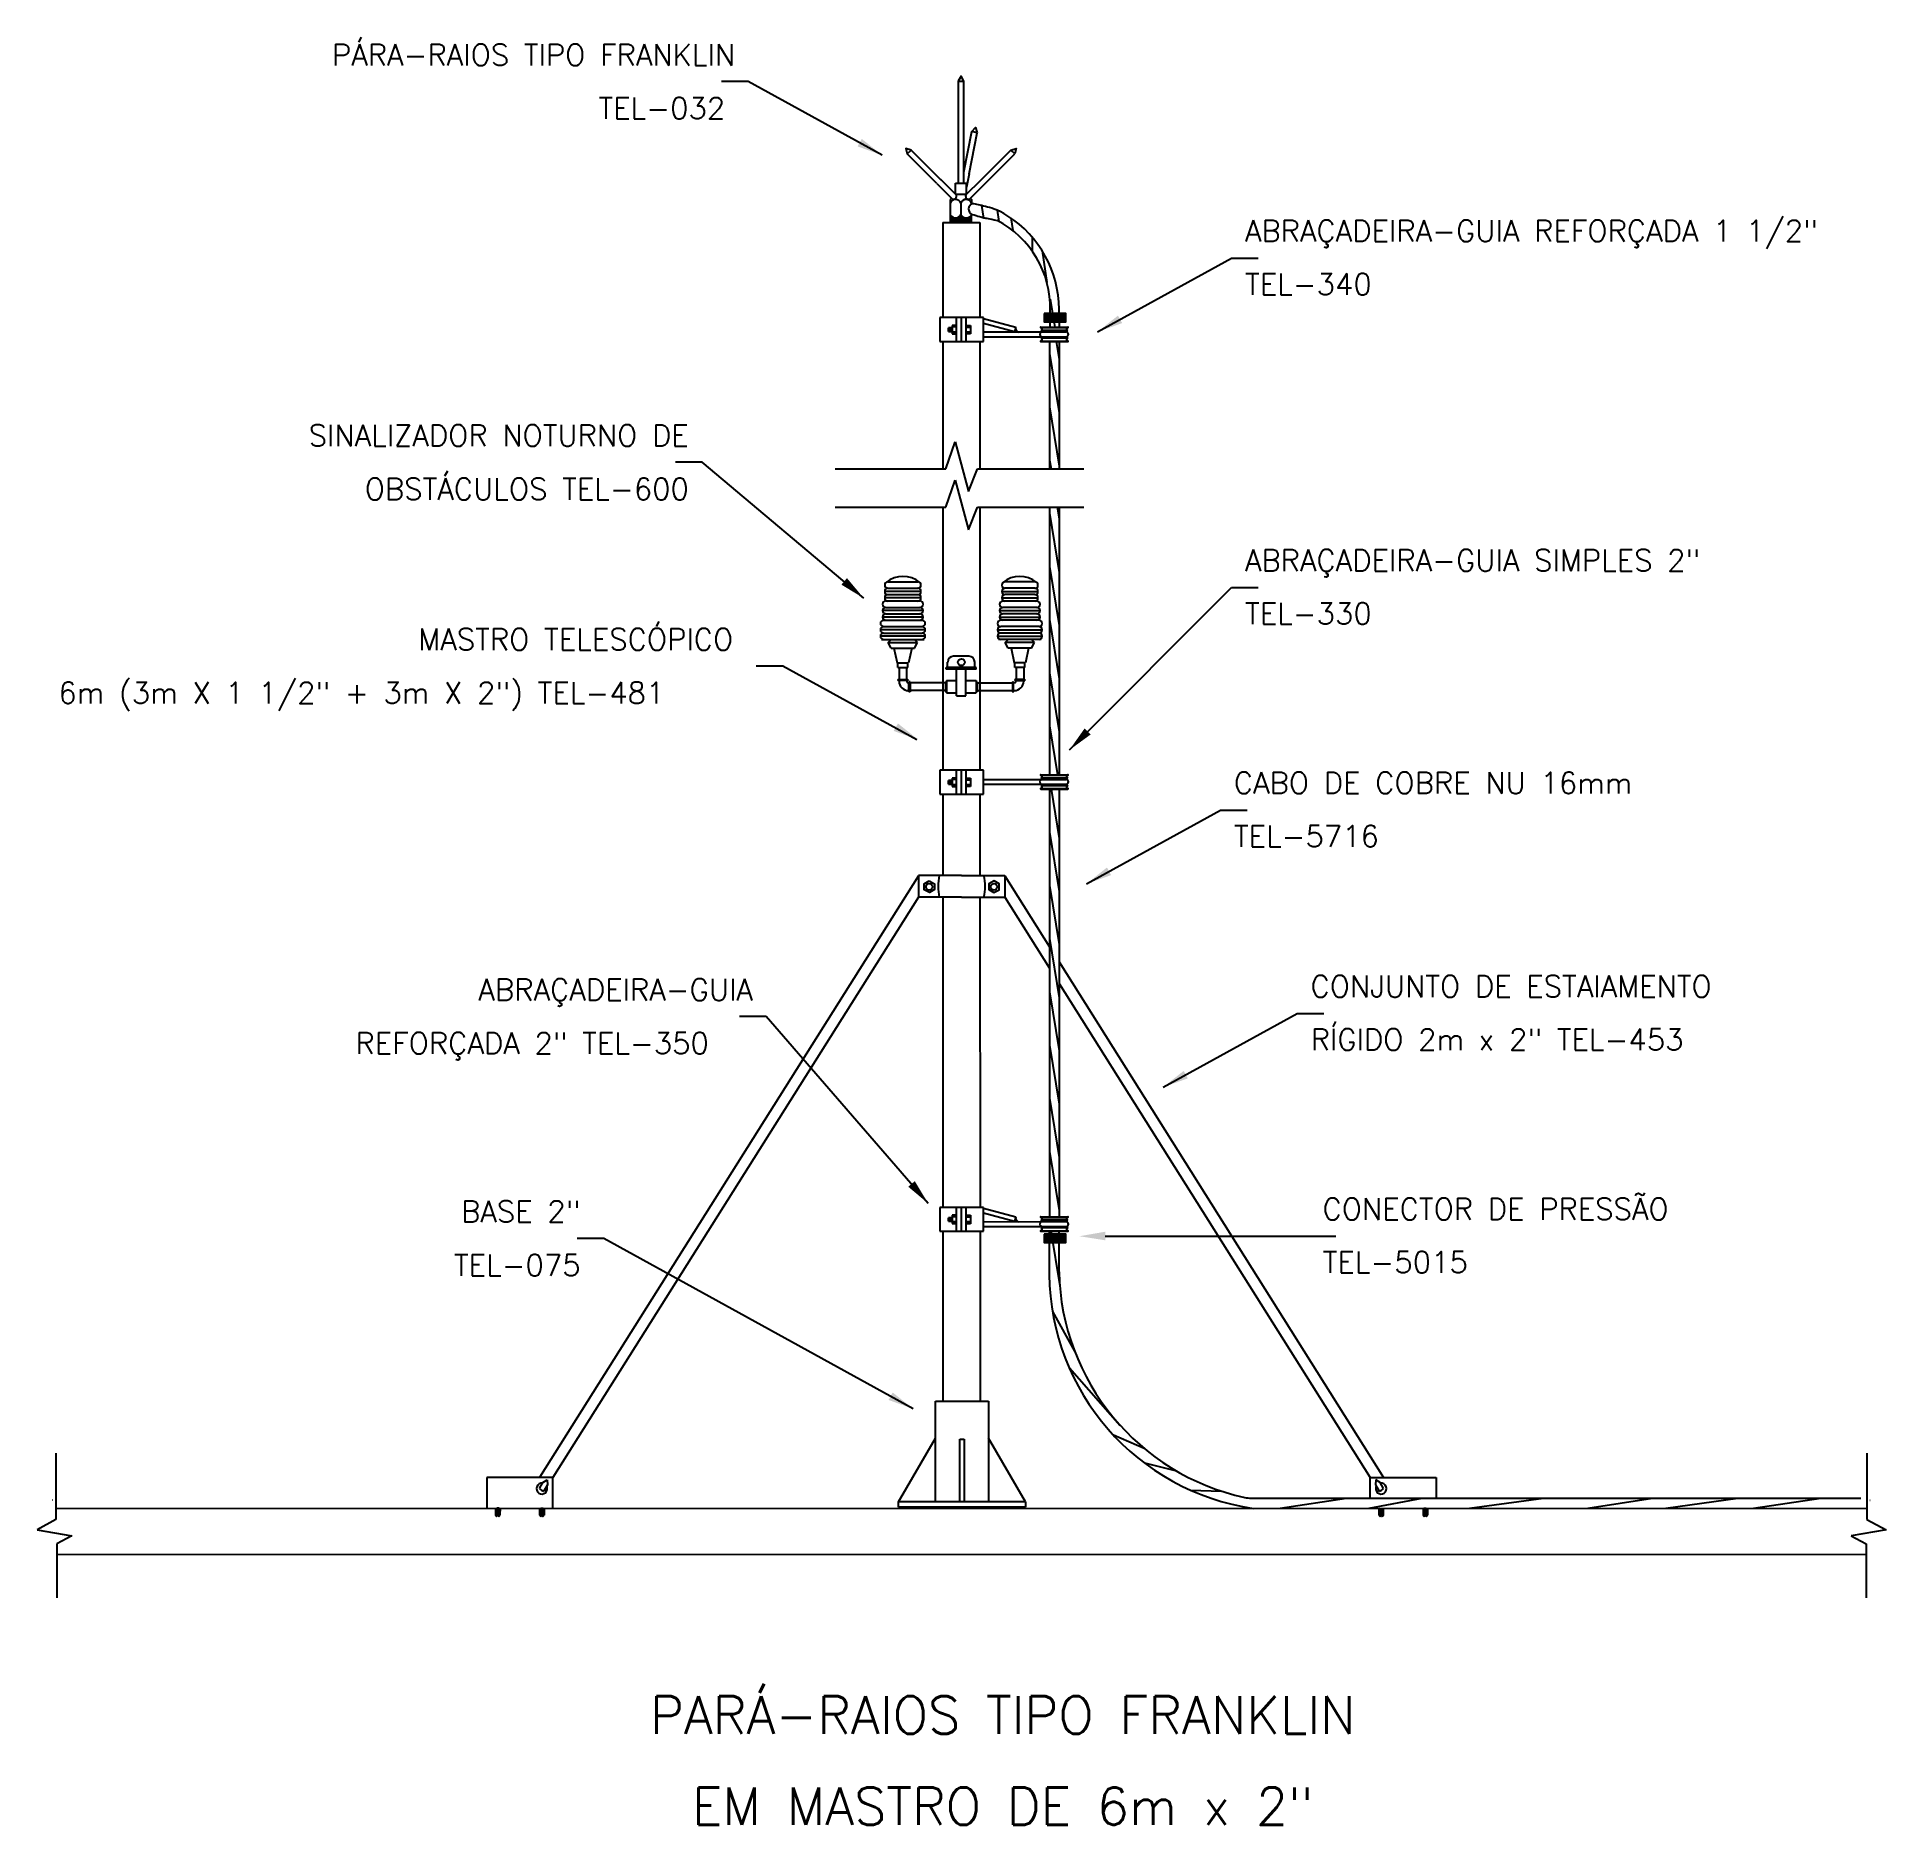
# Model space of a CAD drawing. Header units: millimetres. Extents: x -6122 to -6104.7, y -4629.9 to -4613.3.
import ezdxf
from ezdxf.enums import TextEntityAlignment as Align

# ---------------------------------------------------------------- set-up
doc = ezdxf.new("R2010")
doc.units = ezdxf.units.MM
doc.header["$LTSCALE"] = 10
doc.layers.add('Termotécnica', color=7, linetype='Continuous')
doc.styles.add('r140', font='romans.shx')
doc.styles.add('r80', font='romans.shx')

# ---------------------------------------------------------------- blocks, each defined once
blk = doc.blocks.new('*X3')
at = {"color": 0, "linetype": 'ByBlock'}
for p, q in [((387.028, 152.597), (387.028, 152.67)), ((387.041, 152.597), (387.041, 152.67)), ((387.053, 152.597), (387.053, 152.67)), ((387.066, 152.597), (387.066, 152.67)), ((387.078, 152.597), (387.078, 152.67))]:
    blk.add_line(p, q, dxfattribs=at)
blk = doc.blocks.new('*X2')
at = {"color": 0}
for p, q in [((181.767, 175.738), (181.784, 175.755)), ((181.768, 175.757), (181.773, 175.762)), ((181.767, 175.72), (181.785, 175.738)), ((181.767, 175.703), (181.786, 175.722)), ((181.775, 175.693), (181.785, 175.703))]:
    blk.add_line(p, q, dxfattribs=at)
blk = doc.blocks.new('*X1')
at = {"color": 0}
for p, q in [((221.636, 187.654), (221.658, 187.654)), ((221.636, 187.617), (221.696, 187.617)), ((221.636, 187.579), (221.76, 187.579)), ((221.636, 187.542), (222.576, 187.542)), ((221.636, 187.504), (222.576, 187.504)), ((221.636, 187.467), (222.576, 187.467)), ((221.636, 187.429), (222.576, 187.429)), ((221.636, 187.392), (222.576, 187.392)), ((221.969, 187.579), (222.25, 187.579)), ((222.033, 187.617), (222.187, 187.617)), ((222.072, 187.654), (222.148, 187.654)), ((222.099, 187.692), (222.121, 187.692)), ((222.46, 187.579), (222.576, 187.579)), ((222.523, 187.617), (222.576, 187.617)), ((222.562, 187.654), (222.576, 187.654))]:
    blk.add_line(p, q, dxfattribs=at)

msp = doc.modelspace()

# ---------------------------------------------------------------- linework, layer by layer
at = {"layer": 'Termotécnica', "color": 2}
for p, q in [((-6115.335, -4613.665), (-6115.585, -4613.665)), ((-6114.085, -4614.354), (-6115.335, -4613.665)), ((-6113.374, -4614.613), (-6113.374, -4613.661)), ((-6113.323, -4614.613), (-6113.323, -4613.661)), ((-6113.323, -4614.512), (-6113.249, -4614.133)), ((-6113.273, -4614.526), (-6113.198, -4614.143)), ((-6113.575, -4614.618), (-6113.851, -4614.342)), ((-6113.534, -4614.586), (-6113.814, -4614.305)), ((-6113.165, -4614.586), (-6112.884, -4614.305)), ((-6113.124, -4614.618), (-6112.848, -4614.342)), ((-6113.273, -4614.526), (-6113.298, -4614.651)), ((-6113.575, -4614.618), (-6113.429, -4614.763)), ((-6113.392, -4614.727), (-6113.539, -4614.58)), ((-6113.4, -4614.613), (-6113.297, -4614.613)), ((-6113.4, -4614.716), (-6113.4, -4614.613)), ((-6113.4, -4614.716), (-6113.298, -4614.716)), ((-6113.306, -4614.727), (-6113.159, -4614.58)), ((-6113.298, -4614.716), (-6113.298, -4614.613)), ((-6113.124, -4614.618), (-6113.269, -4614.763)), ((-6113.452, -4614.8), (-6113.451, -4614.898)), ((-6113.438, -4614.755), (-6113.451, -4614.767)), ((-6113.451, -4614.767), (-6113.451, -4614.808)), ((-6113.451, -4614.898), (-6113.451, -4614.906)), ((-6113.448, -4614.976), (-6113.448, -4614.911)), ((-6113.35, -4614.797), (-6113.35, -4614.906)), ((-6113.261, -4614.755), (-6113.25, -4614.767)), ((-6113.254, -4614.914), (-6113.254, -4614.976)), ((-6113.25, -4614.767), (-6113.25, -4614.808)), ((-6113.25, -4614.907), (-6113.25, -4614.907)), ((-6113.451, -4614.938), (-6113.451, -4614.938)), ((-6113.254, -4614.976), (-6113.448, -4614.976)), ((-6112.075, -4616.002), (-6110.825, -4615.314)), ((-6110.825, -4615.314), (-6110.575, -4615.314)), ((-6113.548, -4615.869), (-6113.548, -4616.092)), ((-6113.393, -4616.092), (-6113.393, -4615.869)), ((-6113.348, -4615.869), (-6113.348, -4616.092)), ((-6113.348, -4615.869), (-6113.348, -4616.092)), ((-6113.303, -4615.869), (-6113.303, -4616.092)), ((-6113.139, -4616.092), (-6113.139, -4615.869)), ((-6112.516, -4615.958), (-6112.516, -4615.801)), ((-6112.43, -4615.958), (-6112.434, -4615.79)), ((-6112.838, -4615.957), (-6112.85, -4616)), ((-6112.603, -4615.958), (-6112.353, -4615.958)), ((-6112.589, -4616.003), (-6112.603, -4615.989)), ((-6112.353, -4615.989), (-6112.603, -4615.989)), ((-6112.589, -4616.047), (-6112.603, -4616.061)), ((-6112.353, -4616.061), (-6112.603, -4616.061)), ((-6112.603, -4616.092), (-6112.353, -4616.092)), ((-6112.589, -4616.003), (-6112.367, -4616.003)), ((-6112.589, -4616.047), (-6112.367, -4616.047)), ((-6112.432, -4616.092), (-6112.432, -4617.281)), ((-6112.366, -4616.003), (-6112.353, -4615.989)), ((-6112.366, -4616.047), (-6112.353, -4616.061)), ((-6115.766, -4617.218), (-6116.016, -4617.218)), ((-6114.257, -4618.487), (-6115.766, -4617.218)), ((-6112.434, -4617.639), (-6112.434, -4620.134)), ((-6112.337, -4619.903), (-6110.825, -4618.388)), ((-6110.825, -4618.388), (-6110.575, -4618.388)), ((-6114.091, -4618.872), (-6113.693, -4618.872)), ((-6114.03, -4618.899), (-6114.002, -4618.872)), ((-6113.755, -4618.899), (-6113.783, -4618.872)), ((-6112.601, -4618.872), (-6112.999, -4618.872)), ((-6112.937, -4618.899), (-6112.91, -4618.872)), ((-6112.663, -4618.899), (-6112.69, -4618.872)), ((-6114.03, -4618.899), (-6113.755, -4618.899)), ((-6114.002, -4618.954), (-6114.03, -4618.899)), ((-6114.002, -4618.954), (-6113.783, -4618.954)), ((-6113.975, -4618.954), (-6113.945, -4619.091)), ((-6113.81, -4618.954), (-6113.84, -4619.091)), ((-6113.783, -4618.954), (-6113.755, -4618.899)), ((-6113.276, -4619.029), (-6113.419, -4619.029)), ((-6112.663, -4618.899), (-6112.937, -4618.899)), ((-6112.91, -4618.954), (-6112.937, -4618.899)), ((-6112.69, -4618.954), (-6112.91, -4618.954)), ((-6112.882, -4618.954), (-6112.852, -4619.091)), ((-6112.718, -4618.954), (-6112.748, -4619.091)), ((-6112.69, -4618.954), (-6112.663, -4618.899)), ((-6115.013, -4619.12), (-6115.263, -4619.12)), ((-6113.763, -4619.809), (-6115.013, -4619.12)), ((-6113.945, -4619.091), (-6113.84, -4619.091)), ((-6113.939, -4619.135), (-6113.939, -4619.091)), ((-6113.939, -4619.135), (-6113.846, -4619.135)), ((-6113.928, -4619.135), (-6113.928, -4619.245)), ((-6113.857, -4619.135), (-6113.857, -4619.245)), ((-6113.846, -4619.135), (-6113.846, -4619.091)), ((-6113.208, -4619.133), (-6113.488, -4619.133)), ((-6113.488, -4619.149), (-6113.488, -4619.133)), ((-6113.208, -4619.149), (-6113.488, -4619.149)), ((-6113.474, -4619.133), (-6113.474, -4619.084)), ((-6113.392, -4619.399), (-6113.392, -4619.149)), ((-6113.304, -4619.399), (-6113.304, -4619.149)), ((-6113.221, -4619.133), (-6113.221, -4619.084)), ((-6113.208, -4619.149), (-6113.208, -4619.133)), ((-6112.748, -4619.091), (-6112.852, -4619.091)), ((-6112.847, -4619.135), (-6112.847, -4619.091)), ((-6112.753, -4619.135), (-6112.847, -4619.135)), ((-6112.836, -4619.135), (-6112.836, -4619.245)), ((-6112.764, -4619.135), (-6112.764, -4619.245)), ((-6112.753, -4619.135), (-6112.753, -4619.091)), ((-6113.939, -4619.245), (-6113.846, -4619.245)), ((-6113.939, -4619.245), (-6113.939, -4619.256)), ((-6113.846, -4619.256), (-6113.939, -4619.256)), ((-6113.928, -4619.256), (-6113.928, -4619.261)), ((-6113.857, -4619.261), (-6113.857, -4619.256)), ((-6113.846, -4619.245), (-6113.846, -4619.256)), ((-6113.84, -4619.278), (-6113.835, -4619.278)), ((-6113.84, -4619.349), (-6113.835, -4619.349)), ((-6113.835, -4619.36), (-6113.835, -4619.267)), ((-6113.824, -4619.267), (-6113.835, -4619.267)), ((-6113.824, -4619.36), (-6113.835, -4619.36)), ((-6113.824, -4619.267), (-6113.824, -4619.36)), ((-6113.495, -4619.278), (-6113.824, -4619.278)), ((-6113.495, -4619.349), (-6113.824, -4619.349)), ((-6113.495, -4619.267), (-6113.484, -4619.267)), ((-6113.495, -4619.267), (-6113.495, -4619.36)), ((-6113.495, -4619.36), (-6113.484, -4619.36)), ((-6113.484, -4619.256), (-6113.392, -4619.256)), ((-6113.484, -4619.256), (-6113.484, -4619.371)), ((-6113.484, -4619.371), (-6113.392, -4619.371)), ((-6113.392, -4619.399), (-6113.304, -4619.399)), ((-6113.304, -4619.256), (-6113.209, -4619.256)), ((-6113.304, -4619.371), (-6113.209, -4619.371)), ((-6113.209, -4619.256), (-6113.209, -4619.371)), ((-6113.209, -4619.267), (-6113.198, -4619.267)), ((-6113.209, -4619.36), (-6113.198, -4619.36)), ((-6113.198, -4619.267), (-6113.198, -4619.36)), ((-6113.198, -4619.278), (-6112.869, -4619.278)), ((-6113.198, -4619.349), (-6112.869, -4619.349)), ((-6112.869, -4619.267), (-6112.858, -4619.267)), ((-6112.869, -4619.267), (-6112.869, -4619.36)), ((-6112.869, -4619.36), (-6112.858, -4619.36)), ((-6112.858, -4619.36), (-6112.858, -4619.267)), ((-6112.852, -4619.278), (-6112.858, -4619.278)), ((-6112.852, -4619.349), (-6112.858, -4619.349)), ((-6112.847, -4619.245), (-6112.847, -4619.256)), ((-6112.753, -4619.245), (-6112.847, -4619.245)), ((-6112.847, -4619.256), (-6112.753, -4619.256)), ((-6112.836, -4619.261), (-6112.836, -4619.256)), ((-6112.764, -4619.256), (-6112.764, -4619.261)), ((-6112.753, -4619.245), (-6112.753, -4619.256)), ((-6113.548, -4620.093), (-6113.548, -4620.316)), ((-6113.393, -4620.316), (-6113.393, -4620.093)), ((-6113.348, -4620.093), (-6113.348, -4620.316)), ((-6113.348, -4620.093), (-6113.348, -4620.316)), ((-6113.303, -4620.093), (-6113.303, -4620.316)), ((-6113.139, -4620.316), (-6113.139, -4620.093)), ((-6112.603, -4620.134), (-6112.353, -4620.134)), ((-6112.353, -4620.165), (-6112.603, -4620.165)), ((-6112.589, -4620.178), (-6112.603, -4620.165)), ((-6112.589, -4620.223), (-6112.603, -4620.237)), ((-6112.353, -4620.237), (-6112.603, -4620.237)), ((-6112.603, -4620.268), (-6112.353, -4620.268)), ((-6112.589, -4620.178), (-6112.367, -4620.178)), ((-6112.589, -4620.223), (-6112.367, -4620.223)), ((-6112.524, -4620.268), (-6112.524, -4624.261)), ((-6112.434, -4620.268), (-6112.434, -4624.261)), ((-6112.366, -4620.178), (-6112.353, -4620.165)), ((-6112.366, -4620.223), (-6112.353, -4620.237)), ((-6112.178, -4621.153), (-6110.928, -4620.465)), ((-6110.928, -4620.465), (-6110.678, -4620.465)), ((-6115.167, -4622.39), (-6115.417, -4622.39)), ((-6113.655, -4624.136), (-6115.167, -4622.39)), ((-6111.462, -4623.05), (-6110.212, -4622.362)), ((-6110.212, -4622.362), (-6109.962, -4622.362)), ((-6113.548, -4624.172), (-6113.548, -4624.395)), ((-6113.393, -4624.395), (-6113.393, -4624.172)), ((-6113.348, -4624.172), (-6113.348, -4624.395)), ((-6113.348, -4624.172), (-6113.348, -4624.395)), ((-6113.303, -4624.172), (-6113.303, -4624.395)), ((-6113.139, -4624.395), (-6113.139, -4624.172)), ((-6112.838, -4624.259), (-6112.85, -4624.303)), ((-6112.603, -4624.261), (-6112.353, -4624.261)), ((-6112.353, -4624.292), (-6112.603, -4624.292)), ((-6112.589, -4624.305), (-6112.603, -4624.292)), ((-6112.589, -4624.35), (-6112.603, -4624.363)), ((-6112.353, -4624.363), (-6112.603, -4624.363)), ((-6112.603, -4624.395), (-6112.353, -4624.395)), ((-6112.589, -4624.305), (-6112.367, -4624.305)), ((-6112.589, -4624.35), (-6112.367, -4624.35)), ((-6112.525, -4624.395), (-6112.525, -4624.797)), ((-6112.435, -4624.395), (-6112.435, -4624.774)), ((-6112.366, -4624.305), (-6112.353, -4624.292)), ((-6112.366, -4624.35), (-6112.353, -4624.363)), ((-6116.683, -4624.461), (-6116.933, -4624.461)), ((-6113.796, -4626.052), (-6116.683, -4624.461)), ((-6112.003, -4624.439), (-6110.1, -4624.44)), ((-6110.1, -4624.44), (-6109.85, -4624.44)), ((-6113.36, -4626.335), (-6113.32, -4626.335)), ((-6113.36, -4626.921), (-6113.36, -4626.335)), ((-6113.32, -4626.335), (-6113.32, -4626.921)), ((-6112.746, -4626.921), (-6113.933, -4626.921))]:
    msp.add_line(p, q, dxfattribs=at)
at = {"layer": 'Termotécnica', "color": 1}
for p, q in [((-6113.157, -4614.823), (-6113.138, -4614.941)), ((-6113.013, -4614.866), (-6112.996, -4614.971)), ((-6112.885, -4614.938), (-6112.866, -4615.057)), ((-6112.686, -4615.117), (-6112.686, -4615.246)), ((-6112.592, -4615.245), (-6112.547, -4615.542)), ((-6112.517, -4615.698), (-6112.474, -4615.958)), ((-6113.395, -4615.941), (-6113.433, -4615.941)), ((-6113.433, -4615.941), (-6113.433, -4616.02)), ((-6113.304, -4615.942), (-6113.262, -4615.942)), ((-6113.304, -4615.942), (-6113.262, -4615.942)), ((-6113.262, -4615.942), (-6113.262, -4616.021)), ((-6113.262, -4615.942), (-6113.262, -4616.021)), ((-6113.465, -4615.965), (-6113.466, -4615.998)), ((-6113.466, -4615.998), (-6113.466, -4615.965)), ((-6113.466, -4615.965), (-6113.441, -4615.965)), ((-6113.466, -4615.998), (-6113.433, -4615.998)), ((-6113.433, -4615.998), (-6113.466, -4615.998)), ((-6113.433, -4615.965), (-6113.465, -4615.965)), ((-6113.46, -4615.965), (-6113.46, -4615.998)), ((-6113.454, -4615.965), (-6113.454, -4615.998)), ((-6113.448, -4615.965), (-6113.448, -4615.998)), ((-6113.443, -4615.965), (-6113.443, -4615.998)), ((-6113.441, -4615.965), (-6113.433, -4615.965)), ((-6113.439, -4615.965), (-6113.439, -4615.997)), ((-6113.439, -4615.965), (-6113.439, -4615.997)), ((-6113.394, -4615.956), (-6113.433, -4615.956)), ((-6113.394, -4616.005), (-6113.433, -4616.005)), ((-6113.394, -4616.005), (-6113.433, -4616.005)), ((-6113.433, -4616.02), (-6113.394, -4616.02)), ((-6113.262, -4615.958), (-6113.304, -4615.958)), ((-6113.304, -4615.958), (-6113.262, -4615.958)), ((-6113.262, -4616.006), (-6113.304, -4616.006)), ((-6113.304, -4616.006), (-6113.262, -4616.006)), ((-6113.262, -4616.021), (-6113.304, -4616.021)), ((-6113.262, -4616.021), (-6113.304, -4616.021)), ((-6112.603, -4615.963), (-6112.353, -4615.962)), ((-6112.603, -4616.088), (-6112.353, -4616.087)), ((-6112.46, -4616.092), (-6112.432, -4616.261)), ((-6112.523, -4616.204), (-6112.432, -4616.758)), ((-6112.522, -4616.702), (-6112.432, -4617.254)), ((-6113.49, -4617.281), (-6113.405, -4617.029)), ((-6113.405, -4617.029), (-6113.279, -4617.492)), ((-6114.523, -4617.281), (-6113.49, -4617.281)), ((-6113.279, -4617.492), (-6113.195, -4617.281)), ((-6113.195, -4617.281), (-6112.204, -4617.281)), ((-6112.522, -4617.198), (-6112.509, -4617.281)), ((-6113.49, -4617.639), (-6113.405, -4617.387)), ((-6113.405, -4617.387), (-6113.279, -4617.85)), ((-6114.523, -4617.639), (-6113.49, -4617.639)), ((-6113.279, -4617.85), (-6113.195, -4617.639)), ((-6113.195, -4617.639), (-6112.204, -4617.639)), ((-6112.452, -4617.639), (-6112.434, -4617.75)), ((-6112.524, -4617.694), (-6112.434, -4618.246)), ((-6112.524, -4618.19), (-6112.434, -4618.743)), ((-6114.032, -4618.334), (-6113.753, -4618.334)), ((-6112.661, -4618.335), (-6112.939, -4618.335)), ((-6113.723, -4618.424), (-6114.062, -4618.424)), ((-6113.723, -4618.484), (-6114.062, -4618.484)), ((-6114.052, -4618.513), (-6113.733, -4618.513)), ((-6114.032, -4618.394), (-6113.753, -4618.394)), ((-6114.032, -4618.454), (-6113.753, -4618.454)), ((-6112.969, -4618.424), (-6112.631, -4618.424)), ((-6112.969, -4618.484), (-6112.631, -4618.484)), ((-6112.641, -4618.514), (-6112.959, -4618.514)), ((-6112.661, -4618.394), (-6112.939, -4618.394)), ((-6112.661, -4618.454), (-6112.939, -4618.454)), ((-6113.703, -4618.603), (-6114.082, -4618.603)), ((-6113.703, -4618.663), (-6114.082, -4618.663)), ((-6114.072, -4618.693), (-6113.713, -4618.693)), ((-6114.052, -4618.573), (-6113.733, -4618.573)), ((-6114.052, -4618.633), (-6113.733, -4618.633)), ((-6112.989, -4618.603), (-6112.611, -4618.603)), ((-6112.989, -4618.663), (-6112.611, -4618.663)), ((-6112.621, -4618.693), (-6112.979, -4618.693)), ((-6112.641, -4618.573), (-6112.959, -4618.573)), ((-6112.641, -4618.633), (-6112.959, -4618.633)), ((-6112.524, -4618.687), (-6112.434, -4619.239)), ((-6113.684, -4618.782), (-6114.101, -4618.782)), ((-6113.684, -4618.842), (-6114.101, -4618.842)), ((-6114.072, -4618.752), (-6113.713, -4618.752)), ((-6114.072, -4618.812), (-6113.713, -4618.812)), ((-6113.009, -4618.782), (-6112.591, -4618.782)), ((-6113.009, -4618.842), (-6112.591, -4618.842)), ((-6112.621, -4618.752), (-6112.979, -4618.752)), ((-6112.621, -4618.812), (-6112.979, -4618.812)), ((-6112.524, -4619.183), (-6112.434, -4619.735)), ((-6112.524, -4619.679), (-6112.45, -4620.134)), ((-6113.465, -4620.189), (-6113.466, -4620.222)), ((-6113.466, -4620.222), (-6113.466, -4620.189)), ((-6113.466, -4620.189), (-6113.441, -4620.189)), ((-6113.466, -4620.222), (-6113.433, -4620.222)), ((-6113.433, -4620.222), (-6113.466, -4620.222)), ((-6113.433, -4620.189), (-6113.465, -4620.189)), ((-6113.46, -4620.189), (-6113.46, -4620.222)), ((-6113.454, -4620.189), (-6113.454, -4620.222)), ((-6113.448, -4620.189), (-6113.448, -4620.222)), ((-6113.443, -4620.189), (-6113.443, -4620.222)), ((-6113.441, -4620.189), (-6113.433, -4620.189)), ((-6113.439, -4620.189), (-6113.439, -4620.221)), ((-6113.439, -4620.189), (-6113.439, -4620.221)), ((-6113.395, -4620.165), (-6113.433, -4620.165)), ((-6113.433, -4620.165), (-6113.433, -4620.244)), ((-6113.394, -4620.18), (-6113.433, -4620.18)), ((-6113.394, -4620.229), (-6113.433, -4620.229)), ((-6113.394, -4620.229), (-6113.433, -4620.229)), ((-6113.433, -4620.244), (-6113.394, -4620.245)), ((-6113.304, -4620.166), (-6113.262, -4620.166)), ((-6113.304, -4620.166), (-6113.262, -4620.166)), ((-6113.262, -4620.182), (-6113.304, -4620.182)), ((-6113.304, -4620.182), (-6113.262, -4620.182)), ((-6113.262, -4620.23), (-6113.304, -4620.23)), ((-6113.304, -4620.23), (-6113.262, -4620.23)), ((-6113.262, -4620.245), (-6113.304, -4620.245)), ((-6113.262, -4620.245), (-6113.304, -4620.245)), ((-6113.262, -4620.166), (-6113.262, -4620.245)), ((-6113.262, -4620.166), (-6113.262, -4620.245)), ((-6112.603, -4620.138), (-6112.353, -4620.138)), ((-6112.603, -4620.263), (-6112.353, -4620.263)), ((-6112.509, -4620.268), (-6112.434, -4620.728)), ((-6112.524, -4620.672), (-6112.434, -4621.224)), ((-6112.524, -4621.168), (-6112.434, -4621.72)), ((-6112.524, -4621.664), (-6112.434, -4622.216)), ((-6112.524, -4622.16), (-6112.434, -4622.712)), ((-6112.524, -4622.657), (-6112.434, -4623.209)), ((-6112.524, -4623.153), (-6112.434, -4623.705)), ((-6112.524, -4623.649), (-6112.434, -4624.201)), ((-6113.465, -4624.268), (-6113.466, -4624.3)), ((-6113.466, -4624.3), (-6113.466, -4624.268)), ((-6113.466, -4624.268), (-6113.441, -4624.268)), ((-6113.466, -4624.3), (-6113.433, -4624.3)), ((-6113.433, -4624.3), (-6113.466, -4624.3)), ((-6113.433, -4624.268), (-6113.465, -4624.268)), ((-6113.46, -4624.268), (-6113.46, -4624.3)), ((-6113.454, -4624.268), (-6113.454, -4624.3)), ((-6113.448, -4624.268), (-6113.448, -4624.3)), ((-6113.443, -4624.268), (-6113.443, -4624.3)), ((-6113.441, -4624.268), (-6113.433, -4624.268)), ((-6113.439, -4624.268), (-6113.439, -4624.3)), ((-6113.439, -4624.268), (-6113.439, -4624.3)), ((-6113.433, -4624.243), (-6113.433, -4624.323)), ((-6113.395, -4624.244), (-6113.433, -4624.244)), ((-6113.394, -4624.259), (-6113.433, -4624.259)), ((-6113.394, -4624.308), (-6113.433, -4624.308)), ((-6113.394, -4624.308), (-6113.433, -4624.308)), ((-6113.433, -4624.323), (-6113.394, -4624.323)), ((-6113.304, -4624.245), (-6113.262, -4624.245)), ((-6113.304, -4624.245), (-6113.262, -4624.245)), ((-6113.262, -4624.26), (-6113.304, -4624.26)), ((-6113.304, -4624.26), (-6113.262, -4624.26)), ((-6113.262, -4624.308), (-6113.304, -4624.308)), ((-6113.304, -4624.308), (-6113.262, -4624.308)), ((-6113.262, -4624.324), (-6113.304, -4624.324)), ((-6113.262, -4624.324), (-6113.304, -4624.324)), ((-6113.262, -4624.245), (-6113.262, -4624.324)), ((-6113.262, -4624.245), (-6113.262, -4624.324)), ((-6112.603, -4624.265), (-6112.353, -4624.265)), ((-6112.603, -4624.39), (-6112.353, -4624.39)), ((-6112.512, -4624.395), (-6112.428, -4624.904)), ((-6121.798, -4626.466), (-6121.798, -4627.084)), ((-6104.892, -4626.466), (-6104.892, -4627.084)), ((-6117.285, -4626.796), (-6117.253, -4626.74)), ((-6117.21, -4626.762), (-6117.243, -4626.819)), ((-6109.479, -4626.762), (-6109.447, -4626.819)), ((-6109.405, -4626.796), (-6109.437, -4626.74)), ((-6121.826, -4626.904), (-6121.829, -4626.904)), ((-6117.695, -4626.98), (-6117.695, -4627.042)), ((-6117.689, -4626.98), (-6117.69, -4627.042)), ((-6117.663, -4626.98), (-6117.684, -4626.98)), ((-6117.682, -4626.985), (-6117.684, -4626.98)), ((-6117.684, -4626.99), (-6117.682, -4626.985)), ((-6117.682, -4626.997), (-6117.684, -4626.99)), ((-6117.684, -4627.001), (-6117.682, -4626.997)), ((-6117.682, -4627.006), (-6117.684, -4627.001)), ((-6117.664, -4626.98), (-6117.666, -4626.986)), ((-6117.666, -4626.986), (-6117.664, -4626.99)), ((-6117.664, -4626.99), (-6117.666, -4626.997)), ((-6117.666, -4626.997), (-6117.663, -4627.001)), ((-6117.661, -4626.98), (-6117.664, -4626.98)), ((-6117.659, -4626.98), (-6117.659, -4627.042)), ((-6117.653, -4626.98), (-6117.654, -4627.042)), ((-6117.283, -4626.981), (-6117.283, -4627.043)), ((-6117.278, -4626.981), (-6117.278, -4627.043)), ((-6117.27, -4626.986), (-6117.273, -4626.981)), ((-6117.273, -4626.991), (-6117.27, -4626.986)), ((-6117.271, -4626.998), (-6117.273, -4626.991)), ((-6117.273, -4627.001), (-6117.271, -4626.998)), ((-6117.252, -4626.981), (-6117.272, -4626.981)), ((-6117.252, -4626.981), (-6117.254, -4626.986)), ((-6117.254, -4626.986), (-6117.252, -4626.991)), ((-6117.252, -4626.991), (-6117.254, -4626.998)), ((-6117.254, -4626.998), (-6117.252, -4627.002)), ((-6117.249, -4626.981), (-6117.252, -4626.981)), ((-6117.247, -4626.981), (-6117.247, -4627.043)), ((-6117.242, -4626.981), (-6117.242, -4627.043)), ((-6110.371, -4626.98), (-6109.752, -4626.885)), ((-6109.539, -4626.98), (-6109.044, -4626.885)), ((-6109.448, -4626.981), (-6109.448, -4627.043)), ((-6109.443, -4626.981), (-6109.443, -4627.043)), ((-6109.441, -4626.981), (-6109.438, -4626.981)), ((-6109.438, -4626.981), (-6109.417, -4626.981)), ((-6109.438, -4626.981), (-6109.435, -4626.986)), ((-6109.435, -4626.986), (-6109.438, -4626.991)), ((-6109.438, -4626.991), (-6109.435, -4626.998)), ((-6109.435, -4626.998), (-6109.438, -4627.002)), ((-6109.42, -4626.986), (-6109.417, -4626.981)), ((-6109.417, -4626.991), (-6109.42, -4626.986)), ((-6109.419, -4626.998), (-6109.417, -4626.991)), ((-6109.417, -4627.001), (-6109.419, -4626.998)), ((-6109.412, -4626.981), (-6109.412, -4627.043)), ((-6109.407, -4626.981), (-6109.407, -4627.043)), ((-6109.036, -4626.98), (-6109.036, -4627.042)), ((-6109.031, -4626.98), (-6109.031, -4627.042)), ((-6109.029, -4626.98), (-6109.026, -4626.98)), ((-6109.026, -4626.98), (-6109.024, -4626.986)), ((-6109.026, -4626.98), (-6109.006, -4626.98)), ((-6109.024, -4626.986), (-6109.026, -4626.99)), ((-6109.026, -4626.99), (-6109.024, -4626.997)), ((-6109.024, -4626.997), (-6109.026, -4627.001)), ((-6109.008, -4626.985), (-6109.005, -4626.98)), ((-6109.005, -4626.99), (-6109.008, -4626.985)), ((-6109.008, -4627.006), (-6109.005, -4627.001)), ((-6109.007, -4626.997), (-6109.005, -4626.99)), ((-6109.005, -4627.001), (-6109.007, -4626.997)), ((-6109, -4626.98), (-6109, -4627.042)), ((-6108.995, -4626.98), (-6108.995, -4627.042)), ((-6108.602, -4626.98), (-6107.912, -4626.885)), ((-6107.497, -4626.98), (-6106.895, -4626.885)), ((-6106.771, -4626.98), (-6106.098, -4626.885)), ((-6105.95, -4626.98), (-6105.324, -4626.885)), ((-6104.864, -4626.904), (-6104.861, -4626.904)), ((-6121.798, -4627.084), (-6121.975, -4627.18)), ((-6117.684, -4627.011), (-6117.682, -4627.006)), ((-6117.681, -4627.017), (-6117.684, -4627.011)), ((-6117.684, -4627.021), (-6117.681, -4627.017)), ((-6117.681, -4627.028), (-6117.684, -4627.021)), ((-6117.684, -4627.032), (-6117.681, -4627.028)), ((-6117.682, -4627.038), (-6117.684, -4627.032)), ((-6117.684, -4627.042), (-6117.682, -4627.038)), ((-6117.679, -4627.048), (-6117.684, -4627.042)), ((-6117.674, -4627.052), (-6117.679, -4627.048)), ((-6117.674, -4627.052), (-6117.669, -4627.048)), ((-6117.664, -4627.042), (-6117.669, -4627.048)), ((-6117.663, -4627.032), (-6117.667, -4627.037)), ((-6117.667, -4627.037), (-6117.664, -4627.042)), ((-6117.663, -4627.001), (-6117.666, -4627.008)), ((-6117.666, -4627.008), (-6117.663, -4627.011)), ((-6117.663, -4627.011), (-6117.666, -4627.017)), ((-6117.666, -4627.017), (-6117.664, -4627.021)), ((-6117.664, -4627.021), (-6117.666, -4627.028)), ((-6117.666, -4627.028), (-6117.663, -4627.032)), ((-6117.27, -4627.007), (-6117.273, -4627.001)), ((-6117.273, -4627.012), (-6117.27, -4627.007)), ((-6117.269, -4627.018), (-6117.273, -4627.012)), ((-6117.273, -4627.022), (-6117.269, -4627.018)), ((-6117.269, -4627.029), (-6117.273, -4627.022)), ((-6117.273, -4627.032), (-6117.269, -4627.029)), ((-6117.27, -4627.038), (-6117.273, -4627.032)), ((-6117.273, -4627.043), (-6117.27, -4627.038)), ((-6117.267, -4627.049), (-6117.273, -4627.043)), ((-6117.262, -4627.053), (-6117.267, -4627.049)), ((-6117.262, -4627.053), (-6117.257, -4627.049)), ((-6117.252, -4627.043), (-6117.257, -4627.049)), ((-6117.252, -4627.012), (-6117.255, -4627.017)), ((-6117.255, -4627.017), (-6117.252, -4627.022)), ((-6117.252, -4627.022), (-6117.255, -4627.029)), ((-6117.255, -4627.029), (-6117.252, -4627.033)), ((-6117.252, -4627.033), (-6117.255, -4627.038)), ((-6117.255, -4627.038), (-6117.252, -4627.043)), ((-6117.252, -4627.002), (-6117.254, -4627.008)), ((-6117.254, -4627.008), (-6117.252, -4627.012)), ((-6109.438, -4627.002), (-6109.435, -4627.008)), ((-6109.435, -4627.008), (-6109.438, -4627.012)), ((-6109.438, -4627.012), (-6109.435, -4627.017)), ((-6109.435, -4627.017), (-6109.438, -4627.022)), ((-6109.438, -4627.022), (-6109.435, -4627.029)), ((-6109.435, -4627.029), (-6109.438, -4627.033)), ((-6109.438, -4627.033), (-6109.435, -4627.038)), ((-6109.435, -4627.038), (-6109.438, -4627.043)), ((-6109.438, -4627.043), (-6109.433, -4627.049)), ((-6109.427, -4627.053), (-6109.433, -4627.049)), ((-6109.427, -4627.053), (-6109.422, -4627.049)), ((-6109.422, -4627.049), (-6109.417, -4627.043)), ((-6109.42, -4627.007), (-6109.417, -4627.001)), ((-6109.417, -4627.012), (-6109.42, -4627.007)), ((-6109.42, -4627.018), (-6109.417, -4627.012)), ((-6109.417, -4627.022), (-6109.42, -4627.018)), ((-6109.42, -4627.029), (-6109.417, -4627.022)), ((-6109.417, -4627.032), (-6109.42, -4627.029)), ((-6109.419, -4627.038), (-6109.417, -4627.032)), ((-6109.417, -4627.043), (-6109.419, -4627.038)), ((-6109.026, -4627.001), (-6109.024, -4627.008)), ((-6109.024, -4627.008), (-6109.026, -4627.011)), ((-6109.026, -4627.011), (-6109.023, -4627.017)), ((-6109.023, -4627.017), (-6109.026, -4627.021)), ((-6109.026, -4627.021), (-6109.023, -4627.028)), ((-6109.023, -4627.028), (-6109.026, -4627.032)), ((-6109.026, -4627.032), (-6109.023, -4627.037)), ((-6109.023, -4627.037), (-6109.026, -4627.042)), ((-6109.026, -4627.042), (-6109.021, -4627.048)), ((-6109.016, -4627.052), (-6109.021, -4627.048)), ((-6109.016, -4627.052), (-6109.011, -4627.048)), ((-6109.011, -4627.048), (-6109.005, -4627.042)), ((-6109.009, -4627.017), (-6109.005, -4627.011)), ((-6109.005, -4627.021), (-6109.009, -4627.017)), ((-6109.005, -4627.011), (-6109.008, -4627.006)), ((-6109.008, -4627.028), (-6109.005, -4627.021)), ((-6109.005, -4627.032), (-6109.008, -4627.028)), ((-6109.008, -4627.038), (-6109.005, -4627.032)), ((-6109.005, -4627.042), (-6109.008, -4627.038)), ((-6104.892, -4627.084), (-6104.714, -4627.18)), ((-6121.975, -4627.18), (-6121.649, -4627.236)), ((-6121.649, -4627.236), (-6121.789, -4627.31)), ((-6121.789, -4627.31), (-6121.789, -4627.814)), ((-6104.714, -4627.18), (-6105.041, -4627.236)), ((-6105.041, -4627.236), (-6104.901, -4627.31)), ((-6104.901, -4627.31), (-6104.901, -4627.814))]:
    msp.add_line(p, q, dxfattribs=at)
at = {"layer": 'Termotécnica', "color": 3, "linetype": 'ByBlock'}
for p, q in [((-6113.52, -4614.982), (-6113.52, -4615.869)), ((-6113.52, -4614.982), (-6113.174, -4614.982)), ((-6113.174, -4614.982), (-6113.174, -4615.869)), ((-6113.519, -4616.092), (-6113.519, -4617.281)), ((-6113.174, -4616.092), (-6113.173, -4617.281)), ((-6113.519, -4617.639), (-6113.519, -4620.093)), ((-6113.173, -4617.639), (-6113.173, -4620.093)), ((-6113.519, -4620.316), (-6113.519, -4621.075)), ((-6113.173, -4620.316), (-6113.173, -4621.075)), ((-6113.519, -4621.278), (-6113.518, -4624.169)), ((-6113.173, -4621.278), (-6113.172, -4624.169)), ((-6113.52, -4624.393), (-6113.52, -4625.979)), ((-6113.171, -4624.393), (-6113.171, -4625.979))]:
    msp.add_line(p, q, dxfattribs=at)
at = {"layer": 'Termotécnica', "color": 3}
for p, q in [((-6113.475, -4615.869), (-6113.548, -4615.869)), ((-6113.348, -4615.869), (-6113.484, -4615.869)), ((-6113.198, -4615.869), (-6113.348, -4615.869)), ((-6113.139, -4615.869), (-6113.198, -4615.869)), ((-6113.139, -4615.876), (-6112.838, -4615.957)), ((-6112.85, -4616), (-6113.139, -4615.925)), ((-6113.548, -4616.092), (-6113.475, -4616.092)), ((-6113.484, -4616.092), (-6113.348, -4616.092)), ((-6113.348, -4616.092), (-6113.198, -4616.092)), ((-6113.198, -4616.092), (-6113.139, -4616.092)), ((-6113.139, -4616.003), (-6112.589, -4616.003)), ((-6113.139, -4616.047), (-6112.589, -4616.047)), ((-6113.475, -4620.093), (-6113.548, -4620.093)), ((-6113.348, -4620.093), (-6113.484, -4620.093)), ((-6113.198, -4620.093), (-6113.348, -4620.093)), ((-6113.139, -4620.093), (-6113.198, -4620.093)), ((-6113.139, -4620.179), (-6112.589, -4620.178)), ((-6113.139, -4620.223), (-6112.589, -4620.223)), ((-6113.548, -4620.316), (-6113.475, -4620.316)), ((-6113.484, -4620.316), (-6113.348, -4620.316)), ((-6113.348, -4620.316), (-6113.198, -4620.316)), ((-6113.198, -4620.316), (-6113.139, -4620.316)), ((-6113.747, -4621.078), (-6117.285, -4626.693)), ((-6113.344, -4621.075), (-6113.747, -4621.075)), ((-6113.747, -4621.075), (-6113.746, -4621.278)), ((-6113.344, -4621.075), (-6112.94, -4621.075)), ((-6112.94, -4621.075), (-6112.941, -4621.278)), ((-6112.94, -4621.078), (-6112.524, -4621.739)), ((-6113.746, -4621.278), (-6117.159, -4626.693)), ((-6113.344, -4621.278), (-6113.746, -4621.278)), ((-6113.344, -4621.278), (-6112.941, -4621.278)), ((-6112.941, -4621.278), (-6112.524, -4621.94)), ((-6112.434, -4621.882), (-6109.404, -4626.693)), ((-6112.434, -4622.083), (-6109.531, -4626.693)), ((-6113.475, -4624.172), (-6113.548, -4624.172)), ((-6113.348, -4624.172), (-6113.484, -4624.172)), ((-6113.198, -4624.172), (-6113.348, -4624.172)), ((-6113.139, -4624.172), (-6113.198, -4624.172)), ((-6113.139, -4624.179), (-6112.838, -4624.259)), ((-6112.85, -4624.303), (-6113.139, -4624.227)), ((-6113.548, -4624.395), (-6113.475, -4624.395)), ((-6113.484, -4624.395), (-6113.348, -4624.395)), ((-6113.348, -4624.395), (-6113.198, -4624.395)), ((-6113.198, -4624.395), (-6113.139, -4624.395)), ((-6113.139, -4624.306), (-6112.589, -4624.305)), ((-6113.139, -4624.35), (-6112.589, -4624.35)), ((-6113.587, -4625.979), (-6113.093, -4625.979)), ((-6113.587, -4626.078), (-6113.587, -4625.979)), ((-6113.587, -4626.919), (-6113.587, -4626.078)), ((-6113.093, -4625.979), (-6113.093, -4626.078)), ((-6113.093, -4626.078), (-6113.092, -4626.919)), ((-6113.933, -4626.921), (-6113.587, -4626.325)), ((-6112.746, -4626.919), (-6113.092, -4626.325)), ((-6117.776, -4626.692), (-6117.777, -4626.981)), ((-6117.159, -4626.693), (-6117.776, -4626.692)), ((-6117.159, -4626.981), (-6117.159, -4626.693)), ((-6109.531, -4626.693), (-6108.913, -4626.692)), ((-6109.53, -4626.885), (-6109.531, -4626.693)), ((-6108.913, -4626.692), (-6108.913, -4626.885)), ((-6121.798, -4626.981), (-6104.892, -4626.979)), ((-6113.933, -4626.968), (-6113.933, -4626.921)), ((-6112.845, -4626.968), (-6113.933, -4626.968)), ((-6112.746, -4626.968), (-6112.845, -4626.968)), ((-6112.746, -4626.921), (-6112.746, -4626.968)), ((-6121.789, -4627.41), (-6104.901, -4627.407))]:
    msp.add_line(p, q, dxfattribs=at)
at = {"layer": 'Termotécnica', "color": 2, "linetype": 'ByBlock'}
for p, q in [((-6112.522, -4616.092), (-6112.522, -4617.281)), ((-6112.524, -4617.639), (-6112.524, -4620.134)), ((-6110.643, -4626.885), (-6104.948, -4626.885))]:
    msp.add_line(p, q, dxfattribs=at)
at = {"layer": 'Termotécnica', "color": 1, "linetype": 'ByBlock'}
for p, q in [((-6112.495, -4625.142), (-6112.289, -4625.514)), ((-6112.338, -4625.67), (-6111.864, -4626.206)), ((-6111.927, -4626.295), (-6111.641, -4626.419)), ((-6111.637, -4626.557), (-6111.339, -4626.631)), ((-6111.208, -4626.81), (-6110.917, -4626.82))]:
    msp.add_line(p, q, dxfattribs=at)
at = {"layer": 'Termotécnica', "color": 2}
for points in [[(-6113.323, -4613.662), (-6113.349, -4613.617), (-6113.375, -4613.662)], [(-6113.198, -4614.143), (-6113.249, -4614.133), (-6113.215, -4614.094)], [(-6113.851, -4614.342), (-6113.814, -4614.305), (-6113.864, -4614.292)], [(-6112.848, -4614.342), (-6112.884, -4614.305), (-6112.834, -4614.292)], [(-6112.573, -4615.83), (-6112.573, -4615.908), (-6112.371, -4615.908), (-6112.371, -4615.83)], [(-6112.573, -4624.422), (-6112.573, -4624.5), (-6112.371, -4624.5), (-6112.371, -4624.422)]]:
    msp.add_lwpolyline(points, close=True, dxfattribs=at)
for points in [[(-6113.4, -4614.716), (-6113.402, -4614.718)], [(-6113.296, -4614.717), (-6113.298, -4614.716)], [(-6113.249, -4614.906), (-6113.226, -4614.911), (-6113.207, -4614.916), (-6113.191, -4614.921), (-6113.177, -4614.925), (-6113.165, -4614.929), (-6113.155, -4614.932), (-6113.146, -4614.934), (-6113.137, -4614.937), (-6113.128, -4614.939), (-6113.119, -4614.94), (-6113.108, -4614.942), (-6113.095, -4614.944), (-6113.08, -4614.947), (-6113.061, -4614.951), (-6113.039, -4614.956), (-6113.012, -4614.962)], [(-6112.911, -4614.921), (-6112.95, -4614.898), (-6112.984, -4614.88), (-6113.013, -4614.866), (-6113.04, -4614.856), (-6113.063, -4614.848), (-6113.083, -4614.842), (-6113.102, -4614.837), (-6113.12, -4614.833), (-6113.138, -4614.828), (-6113.154, -4614.824), (-6113.17, -4614.819), (-6113.186, -4614.815), (-6113.201, -4614.812), (-6113.215, -4614.809), (-6113.229, -4614.808), (-6113.242, -4614.808)]]:
    msp.add_lwpolyline(points, dxfattribs=at)
at = {"layer": 'Termotécnica', "color": 1}
for points in [[(-6113.646, -4621.126), (-6113.598, -4621.153), (-6113.598, -4621.207), (-6113.645, -4621.235), (-6113.693, -4621.208), (-6113.693, -4621.153)], [(-6113.041, -4621.126), (-6113.089, -4621.153), (-6113.089, -4621.207), (-6113.042, -4621.235), (-6112.994, -4621.208), (-6112.994, -4621.153)]]:
    msp.add_lwpolyline(points, close=True, dxfattribs=at)
for points in [[(-6117.253, -4626.74), (-6117.253, -4626.74), (-6117.212, -4626.714)], [(-6117.212, -4626.714), (-6117.21, -4626.762)], [(-6109.478, -4626.714), (-6109.479, -4626.762)], [(-6109.437, -4626.74), (-6109.436, -4626.74), (-6109.478, -4626.714)]]:
    msp.add_lwpolyline(points, dxfattribs=at)
for centre, radius in [((-6113.346, -4619.085), 0.0316), ((-6113.646, -4621.18), 0.0302), ((-6113.042, -4621.18), 0.0302)]:
    msp.add_circle(centre, radius, dxfattribs=at)
at = {"layer": 'Termotécnica', "color": 2}
for centre, radius, start, end in [((-6113.421, -4614.735), 0.0298, 255.3196, 16.1831), ((-6113.277, -4614.735), 0.0298, 163.834, 284.6975), ((-6113.401, -4614.82), 0.0542, 20.2254, 157.802), ((-6113.401, -4614.882), 0.0559, 205.7803, 212.3471), ((-6113.401, -4614.882), 0.0559, 212.7906, 334.8777), ((-6113.302, -4614.82), 0.0542, 20.2254, 157.802), ((-6113.3, -4614.882), 0.0559, 205.7803, 324.505), ((-6113.225, -4614.858), 0.0534, 108.9469, 243.0236), ((-6113.3, -4614.882), 0.0559, 324.8365, 334.8777), ((-6113.44, -4615.781), 0.924, 358.7925, 62.43), ((-6113.473, -4615.795), 1.039, 0.3062, 57.2827), ((-6112.592, -4616.025), 0.0225, 82.8835, 277.1335), ((-6112.604, -4615.96), 0.0025, 63.4435, 296.5736), ((-6112.604, -4616.09), 0.0025, 63.4435, 296.5736), ((-6112.604, -4615.976), 0.0135, 277.1335, 82.8835), ((-6112.604, -4616.074), 0.0135, 277.1335, 82.8835), ((-6112.369, -4616.025), 0.0224, 274.0868, 85.9302), ((-6112.351, -4615.976), 0.0135, 97.1335, 262.8835), ((-6112.351, -4616.074), 0.0135, 97.1335, 262.8835), ((-6112.352, -4615.96), 0.0025, 243.4435, 116.5736), ((-6112.352, -4616.09), 0.0025, 243.4435, 116.5736), ((-6113.419, -4619.084), 0.0549, 90, 180), ((-6113.276, -4619.084), 0.0549, 0, 90), ((-6113.84, -4619.261), 0.0878, 180, 270), ((-6113.84, -4619.261), 0.0165, 180, 270), ((-6112.852, -4619.261), 0.0165, 270, 0), ((-6112.852, -4619.261), 0.0878, 270, 0), ((-6112.592, -4620.201), 0.0225, 82.8835, 277.1335), ((-6112.604, -4620.136), 0.0025, 63.4435, 296.5736), ((-6112.604, -4620.266), 0.0025, 63.4435, 296.5736), ((-6112.604, -4620.152), 0.0135, 277.1335, 82.8835), ((-6112.604, -4620.25), 0.0135, 277.1335, 82.8835), ((-6112.369, -4620.201), 0.0224, 274.0868, 85.9302), ((-6112.351, -4620.152), 0.0135, 97.1335, 262.8835), ((-6112.351, -4620.25), 0.0135, 97.1335, 262.8835), ((-6112.352, -4620.136), 0.0025, 243.4435, 116.5736), ((-6112.352, -4620.266), 0.0025, 243.4435, 116.5736), ((-6112.592, -4624.328), 0.0225, 82.8835, 277.1335), ((-6112.604, -4624.263), 0.0025, 63.4435, 296.5736), ((-6112.604, -4624.393), 0.0025, 63.4435, 296.5736), ((-6112.604, -4624.279), 0.0135, 277.1335, 82.8835), ((-6112.604, -4624.377), 0.0135, 277.1335, 82.8835), ((-6112.369, -4624.328), 0.0224, 274.0868, 85.9302), ((-6112.351, -4624.279), 0.0135, 97.1335, 262.8835), ((-6112.351, -4624.377), 0.0135, 97.1335, 262.8835), ((-6112.352, -4624.263), 0.0025, 243.4435, 116.5736), ((-6112.352, -4624.392), 0.0025, 243.4435, 116.5736), ((-6110.298, -4624.776), 2.228, 180.542, 261.6478), ((-6110.23, -4624.725), 2.205, 181.2827, 257.6572), ((-6110.643, -4626.611), 0.274, 257.6572, 270)]:
    msp.add_arc(centre, radius, start, end, dxfattribs=at)
at = {"layer": 'Termotécnica', "color": 1}
for centre, radius, start, end in [((-6112.802, -4615.967), 0.0375, 164.6228, 255.3186), ((-6114.032, -4618.364), 0.0298, 90, 270), ((-6113.892, -4618.532), 0.248, 50.2636, 129.3394), ((-6113.753, -4618.364), 0.0298, 270, 90), ((-6112.939, -4618.365), 0.0298, 90, 270), ((-6112.8, -4618.532), 0.248, 50.6606, 129.7364), ((-6112.661, -4618.365), 0.0298, 270, 90), ((-6114.052, -4618.543), 0.0298, 90, 270), ((-6114.032, -4618.424), 0.0298, 90, 270), ((-6114.032, -4618.484), 0.0298, 90, 270), ((-6113.753, -4618.424), 0.0298, 270, 90), ((-6113.753, -4618.484), 0.0298, 270, 90), ((-6113.733, -4618.543), 0.0298, 270, 90), ((-6112.959, -4618.544), 0.0298, 90, 270), ((-6112.939, -4618.424), 0.0298, 90, 270), ((-6112.939, -4618.484), 0.0298, 90, 270), ((-6112.661, -4618.424), 0.0298, 270, 90), ((-6112.661, -4618.484), 0.0298, 270, 90), ((-6112.641, -4618.544), 0.0298, 270, 90), ((-6114.072, -4618.722), 0.0298, 90, 270), ((-6114.052, -4618.603), 0.0298, 90, 270), ((-6114.052, -4618.663), 0.0298, 90, 270), ((-6113.733, -4618.603), 0.0298, 270, 90), ((-6113.733, -4618.663), 0.0298, 270, 90), ((-6113.713, -4618.722), 0.0298, 270, 90), ((-6112.979, -4618.723), 0.0298, 90, 270), ((-6112.959, -4618.603), 0.0298, 90, 270), ((-6112.959, -4618.663), 0.0298, 90, 270), ((-6112.641, -4618.603), 0.0298, 270, 90), ((-6112.641, -4618.663), 0.0298, 270, 90), ((-6112.621, -4618.723), 0.0298, 270, 90), ((-6114.072, -4618.782), 0.0298, 90, 270), ((-6114.072, -4618.842), 0.0298, 90, 270), ((-6113.713, -4618.782), 0.0298, 270, 90), ((-6113.713, -4618.842), 0.0298, 270, 90), ((-6112.979, -4618.782), 0.0298, 90, 270), ((-6112.979, -4618.842), 0.0298, 90, 270), ((-6112.621, -4618.782), 0.0298, 270, 90), ((-6112.621, -4618.842), 0.0298, 270, 90), ((-6112.802, -4624.269), 0.0375, 164.6228, 255.3186), ((-6117.262, -4626.796), 0.0506, 83.4187, 26.354), ((-6117.232, -4626.752), 0.0679, 219.4006, 260.8673), ((-6109.428, -4626.796), 0.0506, 153.646, 96.5813), ((-6109.458, -4626.752), 0.0679, 279.1327, 320.5994), ((-6117.678, -4627.04), 0.0169, 186.5304, 250.7894), ((-6117.673, -4627.04), 0.0169, 186.5304, 250.7894), ((-6117.675, -4627.04), 0.0169, 289.0095, 353.2685), ((-6117.67, -4627.04), 0.0169, 289.0095, 353.2685), ((-6117.266, -4627.041), 0.0169, 186.5304, 250.7894), ((-6117.261, -4627.041), 0.0169, 186.5304, 250.7894), ((-6117.264, -4627.041), 0.0169, 289.0095, 353.2685), ((-6117.259, -4627.041), 0.0169, 289.0095, 353.2685), ((-6109.431, -4627.041), 0.0169, 186.7315, 250.9905), ((-6109.426, -4627.041), 0.0169, 186.7315, 250.9905), ((-6109.429, -4627.041), 0.0169, 289.2106, 353.4696), ((-6109.423, -4627.041), 0.0169, 289.2106, 353.4696), ((-6109.019, -4627.04), 0.0169, 186.7315, 250.9905), ((-6109.014, -4627.04), 0.0169, 186.7315, 250.9905), ((-6109.017, -4627.04), 0.0169, 289.2106, 353.4696), ((-6109.012, -4627.04), 0.0169, 289.2106, 353.4696)]:
    msp.add_arc(centre, radius, start, end, dxfattribs=at)
at = {"layer": 'Termotécnica', "color": 3}
for centre, start, end in [((-6113.099, -4621.177), 167.3879, 192.6121), ((-6113.588, -4621.177), 347.3879, 12.6121)]:
    msp.add_arc(centre, 0.464, start, end, dxfattribs=at)
at = {"layer": 'Termotécnica', "color": 2}
for points in [[(-6114.276, -4614.201), (-6114.315, -4614.271), (-6114.085, -4614.354)], [(-6112.573, -4615.83), (-6112.371, -4615.83), (-6112.573, -4615.908), (-6112.371, -4615.908)], [(-6111.884, -4615.85), (-6111.845, -4615.92), (-6112.075, -4616.002)], [(-6114.414, -4618.3), (-6114.466, -4618.361), (-6114.257, -4618.487)], [(-6113.938, -4619.656), (-6113.978, -4619.726), (-6113.748, -4619.809)], [(-6112.196, -4619.703), (-6112.139, -4619.759), (-6112.337, -4619.903)], [(-6111.987, -4621), (-6111.948, -4621.071), (-6112.178, -4621.153)], [(-6111.271, -4622.898), (-6111.232, -4622.968), (-6111.462, -4623.05)], [(-6113.781, -4623.927), (-6113.842, -4623.979), (-6113.655, -4624.136)], [(-6112.003, -4624.399), (-6112.002, -4624.479), (-6112.244, -4624.441)], [(-6112.573, -4624.422), (-6112.371, -4624.422), (-6112.573, -4624.5), (-6112.371, -4624.5)], [(-6113.987, -4625.899), (-6114.026, -4625.969), (-6113.796, -4626.052)]]:
    msp.add_solid(points, dxfattribs=at)

# ---------------------------------------------------------------- block references
at = {"layer": 'Termotécnica', "color": 2, "xscale": 0.2058571715601098, "yscale": 0.205857171560092, "zscale": 0.2058571715601049, "rotation": 0.008515691254725788}
msp.add_blockref('*X1', (-6159.067, -4653.555), dxfattribs=at)
at = {"layer": 'Termotécnica', "color": 1}
for name, p, xscale, yscale, zscale, rotation in [('*X3', (-6286.261, -4684.157), 0.4464951061018104, 0.4464951061017928, 0.4464951061018105, 0.008515691255349879), ('*X3', (-6286.261, -4688.381), 0.4464951061018104, 0.4464951061017928, 0.4464951061018105, 0.008515691255349879), ('*X3', (-6286.261, -4692.46), 0.4464951061018104, 0.4464951061017928, 0.4464951061018105, 0.008515691255349879), ('*X2', (-5930.892, -4808.217), -1.029285857800528, 1.029285857800505, 1.029285857800524, 359.8994429507753), ('*X2', (-5930.48, -4808.218), -1.029285857800528, 1.029285857800505, 1.029285857800524, 359.8994429507753), ('*X2', (-6296.21, -4808.218), 1.029285857800528, 1.029285857800505, 1.029285857800524, 0.1005570492246861), ('*X2', (-6295.798, -4808.217), 1.029285857800528, 1.029285857800505, 1.029285857800524, 0.1005570492246861)]:
    msp.add_blockref(name, p, dxfattribs=dict(at, xscale=xscale, yscale=yscale, zscale=zscale, rotation=rotation))

# ---------------------------------------------------------------- texts
at = {"layer": 'Termotécnica', "color": 2, "style": 'r80'}
for s, p in [('PÁRA-RAIOS TIPO FRANKLIN', (-6115.459, -4613.517)), ('SINALIZADOR NOTURNO DE', (-6115.891, -4617.068)), ('OBSTÁCULOS TEL-600', (-6115.89, -4617.568)), ('ABRAÇADEIRA-GUIA', (-6115.292, -4622.24))]:
    msp.add_text(s, height=0.2, dxfattribs=at).set_placement(p, align=Align.RIGHT)
for s, p in [('TEL-032', (-6116.734, -4614.015)), ('MASTRO TELESCÓPICO', (-6118.416, -4618.971)), (' 6m (3m X 1 1/2" + 3m X 2") TEL-481', (-6121.913, -4619.47)), ('REFORÇADA 2" TEL-350', (-6119.003, -4622.74))]:
    msp.add_text(s, height=0.2, dxfattribs=at).set_placement(p)
for s, p in [('ABRAÇADEIRA-GUIA REFORÇADA 1 1/2"', (-6110.7, -4615.06)), ('TEL-340', (-6110.698, -4615.557)), ('ABRAÇADEIRA-GUIA SIMPLES 2"', (-6110.7, -4618.134)), ('TEL-330', (-6110.698, -4618.631)), ('CABO DE COBRE NU 16mm', (-6110.803, -4620.211)), ('TEL-5716', (-6110.802, -4620.708)), ('CONJUNTO DE ESTAIAMENTO', (-6110.087, -4622.109)), ('RÍGIDO 2m x 2" TEL-453', (-6110.085, -4622.605)), ('CONECTOR DE PRESSÃO', (-6109.975, -4624.187)), ('BASE 2"', (-6118.017, -4624.21)), ('TEL-5015', (-6109.973, -4624.683)), ('TEL-075', (-6118.083, -4624.711))]:
    msp.add_text(s, height=0.2, dxfattribs=at).set_placement(p, align=Align.MIDDLE_LEFT)
at = {"layer": 'Termotécnica', "color": 5, "style": 'r140'}
for s, p in [('PARÁ-RAIOS TIPO FRANKLIN', (-6112.959, -4629.189)), ('EM MASTRO DE 6m x 2"', (-6112.959, -4630.04))]:
    msp.add_text(s, height=0.35, dxfattribs=at).set_placement(p, align=Align.BOTTOM_CENTER)

doc.saveas('drawing.dxf')
